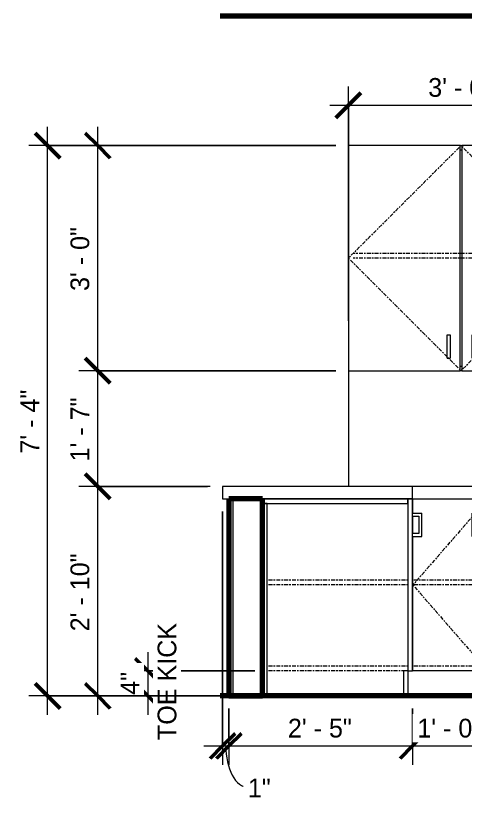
# Model space of a CAD drawing. Header units: inches. Extents: x 3011 to 5543, y -20 to 12119.
# Drawn here: x 3495.6 to 3567.3, y -17.2 to 108.7 of the extents above; entities that cross this region are included whole.
import ezdxf

# ---------------------------------------------------------------- set-up
doc = ezdxf.new("R2010")
doc.units = ezdxf.units.IN
doc.header["$MEASUREMENT"] = 0
doc.linetypes.add('Center', pattern=[1.25, 0.25, -0.1875, 0.625, -0.1875])
for name, color, linetype, lineweight in [('0-2', 10, 'Continuous', 5), ('A-ANNO-DIMS', 211, 'Continuous', 9), ('A-ANNO-DIMS-32', 211, 'Continuous', 9), ('A-FLOR-1', 7, 'Continuous', 70), ('A-WALL', 113, 'Continuous', 18), ('A-WALL-1', 113, 'Continuous', 70), ('A-WALL-2', 113, 'Continuous', 9), ('P-SANR-FIXT', 6, 'Continuous', 9), ('Q-CASE', 31, 'Continuous', 9), ('Q-CASE-1', 31, 'Center', 9)]:
    doc.layers.add(name, color=color, linetype=linetype, lineweight=lineweight)
doc.styles.add('Century Gothic', font='ufonts.com_century-gothic.ttf', dxfattribs={"height": 3})
doc.dimstyles.new('OD_1__HACK', dxfattribs={"dimscale": 12, "dimtxt": 3.132505, "dimasz": 0.333333, "dimexe": 0.25, "dimexo": 0.166667, "dimgap": 0.041667, "dimtad": 1, "dimdec": 0, "dimzin": 3, "dimdsep": 46, "dimlunit": 4, "dimtxsty": 'Century Gothic', "dimblk1": 'OBLIQUE', "dimblk2": 'OBLIQUE', "dimsah": 1, "dimcen": 0.09, "dimdle": 0.25, "dimazin": 0, "dimtfac": 1, "dimtdec": 4, "dimtix": 1, "dimtmove": 0, "dimatfit": 3, "dimfxl": 1, "dimtvp": 1, "dimtfill": 1, "dimfrac": 2, "dimtolj": 1, "dimtzin": 0, "dimarcsym": 2})
doc.dimstyles.new('OD_1__HACK_2', dxfattribs={"dimscale": 12, "dimtxt": 3.132505, "dimasz": 0.333333, "dimexe": 0.25, "dimexo": 0.166667, "dimgap": 0.041667, "dimtad": 1, "dimdec": 0, "dimzin": 3, "dimdsep": 46, "dimlunit": 4, "dimtxsty": 'Century Gothic', "dimblk1": 'OBLIQUE', "dimblk2": 'OBLIQUE', "dimsah": 1, "dimcen": 0.09, "dimdle": 0.25, "dimazin": 0, "dimtfac": 1, "dimtdec": 4, "dimtix": 1, "dimtmove": 1, "dimatfit": 3, "dimfxl": 1, "dimtvp": 1, "dimtfill": 1, "dimfrac": 2, "dimtolj": 1, "dimtzin": 0, "dimarcsym": 2})
doc.dimstyles.new('OD_1__HACK_2_1', dxfattribs={"dimscale": 12, "dimtxt": 3.132505, "dimasz": 0.333333, "dimexe": 0.25, "dimexo": 0.166667, "dimgap": 0.041667, "dimtad": 1, "dimdec": 0, "dimzin": 3, "dimdsep": 46, "dimlunit": 4, "dimtxsty": 'Century Gothic', "dimblk1": 'OBLIQUE', "dimblk2": 'OBLIQUE', "dimsah": 1, "dimcen": 0.09, "dimdle": 0.25, "dimazin": 0, "dimtfac": 1, "dimtdec": 4, "dimtix": 1, "dimtmove": 0, "dimatfit": 3, "dimfxl": 1, "dimtvp": 1, "dimtfill": 1, "dimfrac": 2, "dimtolj": 1, "dimtzin": 0, "dimarcsym": 2})

# ---------------------------------------------------------------- blocks, each defined once
blk = doc.blocks.new('CTR - 1st Phase - Shell_rvt-3-1ST FLOOR - 1BD ADA TYPE A - KITCHEN - BACK WALL')
at = {"layer": 'A-FLOR-1'}
for p, q in [((-11970.15, 108.75), (-11846.36, 108.75)), ((-11846.36, 0), (-11970.15, 0))]:
    blk.add_line(p, q, dxfattribs=at)
blk = doc.blocks.new('300 Series Wall Hung Cabinet_302 - 36_ x 36_-2570919-1ST FLOOR - 1BD ADA TYPE A - KITCHEN - BACK WALL')
at = {"layer": 'Q-CASE'}
for p, q in [((-11931.75, 88), (-11949.62, 88)), ((-11949.62, 88), (-11949.62, 52)), ((-11931.75, 52), (-11931.75, 88)), ((-11931.75, 88), (-11931.5, 88)), ((-11931.5, 87.25), (-11931.75, 87.25)), ((-11913.62, 88), (-11931.5, 88)), ((-11931.5, 88), (-11931.5, 52)), ((-11913.62, 80.26), (-11913.62, 88)), ((-11913.62, 62.31), (-11913.62, 64.15)), ((-11913.62, 52), (-11913.62, 58)), ((-11933.86, 57.75), (-11933.37, 57.75)), ((-11933.86, 54), (-11933.86, 57.75)), ((-11933.37, 57.75), (-11933.37, 54)), ((-11929.86, 57.75), (-11929.37, 57.75)), ((-11929.86, 54), (-11929.86, 57.75)), ((-11929.37, 57.75), (-11929.37, 54)), ((-11933.86, 54), (-11933.37, 54)), ((-11929.86, 54), (-11929.37, 54)), ((-11949.62, 52), (-11931.75, 52)), ((-11931.75, 52.75), (-11931.5, 52.75)), ((-11931.5, 52), (-11931.75, 52)), ((-11931.5, 52), (-11913.62, 52))]:
    blk.add_line(p, q, dxfattribs=at)
at = {"layer": 'Q-CASE-1'}
for p, q in [((-11931.62, 88), (-11949.62, 70)), ((-11913.62, 70), (-11931.62, 88)), ((-11914.37, 70.75), (-11948.87, 70.75)), ((-11949.62, 70), (-11931.62, 52)), ((-11914.37, 70), (-11948.87, 70)), ((-11931.62, 52), (-11913.62, 70))]:
    blk.add_line(p, q, dxfattribs=at)
blk = doc.blocks.new('Base Cabinet Corner 197 - Base Cabinet Corner 197 ADA-2762271-1ST FLOOR - 1BD ADA TYPE A - KITCHEN - BACK WALL')
at = {"layer": 'Q-CASE'}
for p, q in [((-11940.11, 31.5), (-11963.36, 31.5)), ((-11963.36, 31.5), (-11963.36, 30.75)), ((-11939.36, 31.5), (-11940.11, 31.5)), ((-11940.11, 31.5), (-11940.11, 4)), ((-11940.11, 30.75), (-11940.11, 31.5)), ((-11939.36, 31.5), (-11939.35, 31.5)), ((-11939.36, 4), (-11939.36, 31.5)), ((-11939.35, 31.5), (-11927.36, 31.5)), ((-11939.35, 29.25), (-11939.35, 31.5)), ((-11927.36, 31.5), (-11927.36, 4)), ((-11963.36, 30.75), (-11940.11, 30.75)), ((-11962.61, 30.75), (-11963.36, 30.75)), ((-11963.36, 30.75), (-11963.36, 0)), ((-11962.61, 0), (-11962.61, 30.75)), ((-11939.36, 29.25), (-11937.87, 29.25)), ((-11937.87, 25.5), (-11937.87, 29.25)), ((-11929.85, 29.25), (-11929.36, 29.25)), ((-11929.85, 25.5), (-11929.85, 29.25)), ((-11929.36, 29.25), (-11929.36, 25.5)), ((-11939.36, 28.75), (-11938.36, 28.75)), ((-11939.35, 26), (-11939.35, 28.75)), ((-11938.36, 28.75), (-11938.36, 26)), ((-11938.36, 26), (-11939.36, 26)), ((-11939.36, 25.5), (-11937.87, 25.5)), ((-11939.35, 4), (-11939.35, 25.5)), ((-11929.85, 25.5), (-11929.36, 25.5)), ((-11940.84, 4), (-11940.84, 0)), ((-11940.08, 4), (-11940.83, 4)), ((-11940.83, 4), (-11940.83, 0)), ((-11940.11, 4), (-11939.36, 4)), ((-11940.08, 0), (-11940.08, 4)), ((-11939.35, 4), (-11939.36, 4)), ((-11927.36, 4), (-11939.35, 4)), ((-11927.36, 4), (-11927.36, 0)), ((-11927.36, 4), (-11927.36, 0)), ((-11963.36, 0), (-11962.61, 0)), ((-11940.83, 0), (-11940.08, 0))]:
    blk.add_line(p, q, dxfattribs=at)
at = {"layer": 'Q-CASE-1'}
for p, q in [((-11927.36, 31.5), (-11939.31, 17.75)), ((-11940.08, 18.5), (-11962.61, 18.5)), ((-11940.08, 17.75), (-11962.61, 17.75)), ((-11928.11, 18.5), (-11939.36, 18.5)), ((-11928.11, 17.75), (-11939.31, 17.75)), ((-11939.31, 17.75), (-11927.36, 4)), ((-11940.08, 4.75), (-11962.61, 4.75)), ((-11940.08, 4), (-11962.61, 4)), ((-11928.11, 4.75), (-11939.36, 4.75)), ((-11928.11, 4), (-11939.31, 4))]:
    blk.add_line(p, q, dxfattribs=at)
blk = doc.blocks.new('DIMBLOCK30-1ST FLOOR - 1BD ADA TYPE A - KITCHEN - BACK WALL')
at = {"layer": 'A-ANNO-DIMS-32'}
for p, q in [((3548.79, 60), (3548.79, 97.44)), ((3584.79, 90), (3584.79, 97.44)), ((3545.79, 94.44), (3584.79, 94.44)), ((3548.79, 94.44), (3548.79, 60)), ((3584.79, 94.44), (3584.79, 90))]:
    blk.add_line(p, q, dxfattribs=at)
at = {"layer": 'A-ANNO-DIMS-32', "lineweight": 50}
for p, q in [((3548.79, 94.44), (3550.79, 96.44)), ((3584.79, 94.44), (3586.79, 96.44)), ((3548.79, 94.44), (3546.79, 92.44)), ((3584.79, 94.44), (3582.79, 92.44))]:
    blk.add_line(p, q, dxfattribs=at)
at = {"layer": 'A-ANNO-DIMS-32', "color": 0, "insert": (3561.54, 98.79), "char_height": 3, "width": 12.5897, "attachment_point": 1, "line_spacing_factor": 0.984502, "style": 'Century Gothic', "bg_fill": 3, "box_fill_scale": 1.25, "bg_fill_color": 256, "bg_fill_true_color": 13158600, "bg_fill_transparency": 0}
blk.add_mtext('3\' - 0"', dxfattribs=at)
blk = doc.blocks.new('_Oblique')
at = {"color": 0, "linetype": 'ByBlock', "lineweight": -2}
blk.add_line((-0.5, -0.5), (0.5, 0.5), dxfattribs=at)
blk = doc.blocks.new('DIMBLOCK35-1ST FLOOR - 1BD ADA TYPE A - KITCHEN - BACK WALL')
at = {"layer": 'A-ANNO-DIMS-32'}
for p, q in [((3528.67, 29.5), (3528.67, -10.99)), ((3528.67, -7.99), (3528.67, 29.5)), ((3529.67, -2), (3529.67, -10.99)), ((3529.67, -7.99), (3529.67, -2)), ((3525.67, -7.99), (3529.67, -7.99))]:
    blk.add_line(p, q, dxfattribs=at)
at = {"layer": 'A-ANNO-DIMS-32', "lineweight": 50}
for p, q in [((3528.67, -7.99), (3530.67, -5.99)), ((3529.67, -7.99), (3531.67, -5.99)), ((3528.67, -7.99), (3526.67, -9.99)), ((3529.67, -7.99), (3527.67, -9.99))]:
    blk.add_line(p, q, dxfattribs=at)
at = {"layer": 'A-ANNO-DIMS-32'}
blk.add_ellipse((3532.71, -7.99), major_axis=(0, 6.61), ratio=0.534821, start_param=1.570796, end_param=3.141593, dxfattribs=at)
at = {"layer": 'A-ANNO-DIMS-32', "color": 0, "insert": (3532.71, -13.21), "char_height": 3, "width": 4.3557, "attachment_point": 1, "line_spacing_factor": 0.984502, "style": 'Century Gothic', "bg_fill": 3, "box_fill_scale": 1.25, "bg_fill_color": 256, "bg_fill_true_color": 13158600, "bg_fill_transparency": 0}
blk.add_mtext('1"', dxfattribs=at)
blk = doc.blocks.new('DIMBLOCK36-1ST FLOOR - 1BD ADA TYPE A - KITCHEN - BACK WALL')
at = {"layer": 'A-ANNO-DIMS-32'}
for p, q in [((3529.67, -2), (3529.67, -10.99)), ((3529.67, -7.99), (3529.67, -2)), ((3559.05, -2), (3559.05, -10.99)), ((3559.05, -7.99), (3559.05, -2)), ((3529.67, -7.99), (3559.05, -7.99))]:
    blk.add_line(p, q, dxfattribs=at)
at = {"layer": 'A-ANNO-DIMS-32', "lineweight": 50}
for p, q in [((3529.67, -7.99), (3531.67, -5.99)), ((3559.05, -7.99), (3561.05, -5.99)), ((3529.67, -7.99), (3527.67, -9.99)), ((3559.05, -7.99), (3557.05, -9.99))]:
    blk.add_line(p, q, dxfattribs=at)
at = {"layer": 'A-ANNO-DIMS-32', "color": 0, "insert": (3539.11, -3.64), "char_height": 3, "width": 12.5897, "attachment_point": 1, "line_spacing_factor": 0.984502, "style": 'Century Gothic', "bg_fill": 3, "box_fill_scale": 1.25, "bg_fill_color": 256, "bg_fill_true_color": 13158600, "bg_fill_transparency": 0}
blk.add_mtext('2\' - 5"', dxfattribs=at)
blk = doc.blocks.new('DIMBLOCK37-1ST FLOOR - 1BD ADA TYPE A - KITCHEN - BACK WALL')
at = {"layer": 'A-ANNO-DIMS-32'}
for p, q in [((3559.05, -2), (3559.05, -10.99)), ((3559.05, -7.99), (3559.05, -2)), ((3571.05, -2), (3571.05, -10.99)), ((3571.05, -7.99), (3571.05, -2)), ((3559.05, -7.99), (3571.05, -7.99))]:
    blk.add_line(p, q, dxfattribs=at)
at = {"layer": 'A-ANNO-DIMS-32', "lineweight": 50}
for p, q in [((3559.05, -7.99), (3561.05, -5.99)), ((3571.05, -7.99), (3573.05, -5.99)), ((3559.05, -7.99), (3557.05, -9.99)), ((3571.05, -7.99), (3569.05, -9.99))]:
    blk.add_line(p, q, dxfattribs=at)
at = {"layer": 'A-ANNO-DIMS-32', "color": 0, "insert": (3559.8, -3.64), "char_height": 3, "width": 12.5897, "attachment_point": 1, "line_spacing_factor": 0.984502, "style": 'Century Gothic', "bg_fill": 3, "box_fill_scale": 1.25, "bg_fill_color": 256, "bg_fill_true_color": 13158600, "bg_fill_transparency": 0}
blk.add_mtext('1\' - 0"', dxfattribs=at)
blk = doc.blocks.new('DIMBLOCK42-1ST FLOOR - 1BD ADA TYPE A - KITCHEN - BACK WALL')
at = {"layer": 'A-ANNO-DIMS-32', "lineweight": 50}
for p, q in [((3508.7, 33.5), (3506.7, 35.5)), ((3508.7, 33.5), (3510.7, 31.5)), ((3508.7, 0), (3506.7, 2)), ((3508.7, 0), (3510.7, -2))]:
    blk.add_line(p, q, dxfattribs=at)
at = {"layer": 'A-ANNO-DIMS-32'}
for p, q in [((3526.67, 33.5), (3505.7, 33.5)), ((3508.7, -3), (3508.7, 33.5)), ((3508.7, 33.5), (3526.27, 33.5)), ((3533.05, 0), (3505.7, 0)), ((3508.7, 0), (3533.05, 0))]:
    blk.add_line(p, q, dxfattribs=at)
at = {"layer": 'A-ANNO-DIMS-32', "color": 0, "insert": (3504.35, 10.34), "char_height": 3, "width": 15.394, "attachment_point": 1, "rotation": 90, "line_spacing_factor": 0.984502, "style": 'Century Gothic', "bg_fill": 3, "box_fill_scale": 1.25, "bg_fill_color": 256, "bg_fill_true_color": 13158600, "bg_fill_transparency": 0}
blk.add_mtext('2\' - 10"', dxfattribs=at)
blk = doc.blocks.new('DIMBLOCK43-1ST FLOOR - 1BD ADA TYPE A - KITCHEN - BACK WALL')
at = {"layer": 'A-ANNO-DIMS-32', "lineweight": 50}
for p, q in [((3508.7, 52), (3506.7, 54)), ((3508.7, 52), (3510.7, 50)), ((3508.7, 33.5), (3506.7, 35.5)), ((3508.7, 33.5), (3510.7, 31.5))]:
    blk.add_line(p, q, dxfattribs=at)
at = {"layer": 'A-ANNO-DIMS-32'}
for p, q in [((3546.79, 52), (3505.7, 52)), ((3508.7, 33.5), (3508.7, 52)), ((3508.7, 52), (3546.79, 52)), ((3526.67, 33.5), (3505.7, 33.5)), ((3508.7, 33.5), (3526.27, 33.5))]:
    blk.add_line(p, q, dxfattribs=at)
at = {"layer": 'A-ANNO-DIMS-32', "color": 0, "insert": (3504.35, 37.5), "char_height": 3, "width": 12.5897, "attachment_point": 1, "rotation": 90, "line_spacing_factor": 0.984502, "style": 'Century Gothic', "bg_fill": 3, "box_fill_scale": 1.25, "bg_fill_color": 256, "bg_fill_true_color": 13158600, "bg_fill_transparency": 0}
blk.add_mtext('1\' - 7"', dxfattribs=at)
blk = doc.blocks.new('DIMBLOCK44-1ST FLOOR - 1BD ADA TYPE A - KITCHEN - BACK WALL')
at = {"layer": 'A-ANNO-DIMS-32'}
for p, q in [((3508.7, 52), (3508.7, 91)), ((3546.79, 88), (3505.7, 88)), ((3508.7, 88), (3546.79, 88)), ((3546.79, 52), (3505.7, 52)), ((3508.7, 52), (3546.79, 52))]:
    blk.add_line(p, q, dxfattribs=at)
at = {"layer": 'A-ANNO-DIMS-32', "lineweight": 50}
for p, q in [((3508.7, 88), (3506.7, 90)), ((3508.7, 88), (3510.7, 86)), ((3508.7, 52), (3506.7, 54)), ((3508.7, 52), (3510.7, 50))]:
    blk.add_line(p, q, dxfattribs=at)
at = {"layer": 'A-ANNO-DIMS-32', "color": 0, "insert": (3504.35, 64.75), "char_height": 3, "width": 12.5897, "attachment_point": 1, "rotation": 90, "line_spacing_factor": 0.984502, "style": 'Century Gothic', "bg_fill": 3, "box_fill_scale": 1.25, "bg_fill_color": 256, "bg_fill_true_color": 13158600, "bg_fill_transparency": 0}
blk.add_mtext('3\' - 0"', dxfattribs=at)
blk = doc.blocks.new('DIMBLOCK46-1ST FLOOR - 1BD ADA TYPE A - KITCHEN - BACK WALL')
at = {"layer": 'A-ANNO-DIMS-32'}
for p, q in [((3516.7, 7), (3516.7, -3)), ((3533.8, 4), (3513.7, 4)), ((3516.7, 4), (3533.8, 4)), ((3533.05, 0), (3513.7, 0)), ((3516.7, 0), (3533.05, 0))]:
    blk.add_line(p, q, dxfattribs=at)
at = {"layer": 'A-ANNO-DIMS-32', "lineweight": 50}
for p, q in [((3516.7, 4), (3514.7, 6)), ((3516.7, 4), (3518.7, 2)), ((3516.7, 0), (3514.7, 2)), ((3516.7, 0), (3518.7, -2))]:
    blk.add_line(p, q, dxfattribs=at)
at = {"layer": 'A-ANNO-DIMS-32', "color": 0, "char_height": 3, "attachment_point": 1, "rotation": 90, "line_spacing_factor": 0.984502, "style": 'Century Gothic', "bg_fill": 3, "box_fill_scale": 1.25, "bg_fill_color": 256, "bg_fill_true_color": 13158600, "bg_fill_transparency": 0}
for s, insert, width in [('TOE KICK', (3518.28, -7.05), 21.7187), ('4"', (3512.35, 0.19), 4.3557)]:
    blk.add_mtext(s, dxfattribs=dict(at, insert=insert, width=width))
blk = doc.blocks.new('DIMBLOCK47-1ST FLOOR - 1BD ADA TYPE A - KITCHEN - BACK WALL')
at = {"layer": 'A-ANNO-DIMS-32'}
for p, q in [((3500.7, -3), (3500.7, 91)), ((3546.79, 88), (3497.7, 88)), ((3500.7, 88), (3546.79, 88)), ((3533.05, 0), (3497.7, 0)), ((3500.7, 0), (3533.05, 0))]:
    blk.add_line(p, q, dxfattribs=at)
at = {"layer": 'A-ANNO-DIMS-32', "lineweight": 50}
for p, q in [((3500.7, 88), (3498.7, 90)), ((3500.7, 88), (3502.7, 86)), ((3500.7, 0), (3498.7, 2)), ((3500.7, 0), (3502.7, -2))]:
    blk.add_line(p, q, dxfattribs=at)
at = {"layer": 'A-ANNO-DIMS-32', "color": 0, "insert": (3496.35, 38.75), "char_height": 3, "width": 12.5897, "attachment_point": 1, "rotation": 90, "line_spacing_factor": 0.984502, "style": 'Century Gothic', "bg_fill": 3, "box_fill_scale": 1.25, "bg_fill_color": 256, "bg_fill_true_color": 13158600, "bg_fill_transparency": 0}
blk.add_mtext('7\' - 4"', dxfattribs=at)

msp = doc.modelspace()

# ---------------------------------------------------------------- linework, layer by layer
at = {"layer": 'A-WALL'}
for p, q in [((3548.79, 52), (3548.79, 33.5)), ((3530.3, 31.5), (3530.3, 0))]:
    msp.add_line(p, q, dxfattribs=at)
at = {"layer": 'A-WALL-1'}
for p, q in [((3535.05, 31.5), (3529.67, 31.5)), ((3529.67, 31.5), (3529.67, 0)), ((3535.05, 0), (3535.05, 31.5)), ((3529.67, 0), (3535.05, 0))]:
    msp.add_line(p, q, dxfattribs=at)
at = {"layer": 'A-WALL-2'}
msp.add_line((3586.05, 33.5), (3559.05, 33.5), dxfattribs=at)
at = {"layer": 'P-SANR-FIXT'}
for p, q in [((3528.67, 33.5), (3528.67, 31.5)), ((3559.05, 33.5), (3528.67, 33.5)), ((3559.05, 31.5), (3559.05, 33.5)), ((3528.67, 31.5), (3559.05, 31.5))]:
    msp.add_line(p, q, dxfattribs=at)

# ---------------------------------------------------------------- block references
at = {"layer": '0-2'}
msp.add_blockref('CTR - 1st Phase - Shell_rvt-3-1ST FLOOR - 1BD ADA TYPE A - KITCHEN - BACK WALL', (15498.41, 0), dxfattribs=at)
at = {"layer": 'Q-CASE'}
for name in ['300 Series Wall Hung Cabinet_302 - 36_ x 36_-2570919-1ST FLOOR - 1BD ADA TYPE A - KITCHEN - BACK WALL', 'Base Cabinet Corner 197 - Base Cabinet Corner 197 ADA-2762271-1ST FLOOR - 1BD ADA TYPE A - KITCHEN - BACK WALL']:
    msp.add_blockref(name, (15498.41, 0), dxfattribs=at)

# ---------------------------------------------------------------- next in the draw order: dimensions: what is measured, and where the dimension line sits
at = {"layer": 'A-ANNO-DIMS'}
dim = msp.add_linear_dim(base=(3584.79, 94.44), p1=(3548.79, 58), p2=(3584.79, 88), dimstyle='OD_1__HACK_2_1', override={"dimpost": '<>', "dimfxl": 46.861498}, dxfattribs=at)
dim.commit()
dim.dimension.update_dxf_attribs({"geometry": 'DIMBLOCK30-1ST FLOOR - 1BD ADA TYPE A - KITCHEN - BACK WALL', "text_midpoint": (3566.79, 96.52)})
dim = msp.add_linear_dim(base=(3529.67, -7.99), p1=(3528.67, 31.5), p2=(3529.67, 0), dimstyle='OD_1__HACK_2', override={"dimpost": '<>', "dimfxl": 31.515869}, dxfattribs=at)
dim.commit()
dim.dimension.update_dxf_attribs({"geometry": 'DIMBLOCK35-1ST FLOOR - 1BD ADA TYPE A - KITCHEN - BACK WALL', "text_midpoint": (3534.88, -15.21), "dimtype": 160})

# ---------------------------------------------------------------- next in the draw order: dimensions: what is measured, and where the dimension line sits
dim = msp.add_linear_dim(base=(3559.05, -7.99), p1=(3529.67, 0), p2=(3559.05, 0), dimstyle='OD_1__HACK_2_1', override={"dimpost": '<>', "dimfxl": 29.375}, dxfattribs=at)
dim.commit()
dim.dimension.update_dxf_attribs({"geometry": 'DIMBLOCK36-1ST FLOOR - 1BD ADA TYPE A - KITCHEN - BACK WALL', "text_midpoint": (3544.36, -5.91)})

# ---------------------------------------------------------------- next in the draw order: dimensions: what is measured, and where the dimension line sits
dim = msp.add_linear_dim(base=(3508.69860206, 33.5), p1=(3535.04606859, 0), p2=(3528.67106859, 33.5), angle=90, dimstyle='OD_1__HACK_2_1', override={"dimpost": '<>', "dimfxl": 34.101182}, dxfattribs=at)
dim.commit()
dim.dimension.update_dxf_attribs({"geometry": 'DIMBLOCK42-1ST FLOOR - 1BD ADA TYPE A - KITCHEN - BACK WALL', "text_midpoint": (3506.62314318, 16.75)})
dim = msp.add_linear_dim(base=(3571.05, -7.99), p1=(3559.05, 0), p2=(3571.05, 0), dimstyle='OD_1__HACK_2_1', override={"dimpost": '<>', "dimfxl": 12}, dxfattribs=at)
dim.commit()
dim.dimension.update_dxf_attribs({"geometry": 'DIMBLOCK37-1ST FLOOR - 1BD ADA TYPE A - KITCHEN - BACK WALL', "text_midpoint": (3565.05, -5.91)})

# ---------------------------------------------------------------- next in the draw order: dimensions: what is measured, and where the dimension line sits
dim = msp.add_linear_dim(base=(3508.69860206, 52), p1=(3528.67106859, 33.5), p2=(3548.78917883, 52), angle=90, dimstyle='OD_1__HACK_2_1', override={"dimpost": '<>', "dimfxl": 27.331088}, dxfattribs=at)
dim.commit()
dim.dimension.update_dxf_attribs({"geometry": 'DIMBLOCK43-1ST FLOOR - 1BD ADA TYPE A - KITCHEN - BACK WALL', "text_midpoint": (3506.66087262, 42.75)})
dim = msp.add_linear_dim(base=(3516.7, 0), p1=(3535.8, 4), p2=(3535.05, 0), angle=90, text='<>\\XTOE KICK', dimstyle='OD_1__HACK', override={"dimpost": '<>', "dimfxl": 4.069705}, dxfattribs=at)
dim.commit()
dim.dimension.update_dxf_attribs({"geometry": 'DIMBLOCK46-1ST FLOOR - 1BD ADA TYPE A - KITCHEN - BACK WALL', "text_midpoint": (3516.7, 2)})

# ---------------------------------------------------------------- next in the draw order: dimensions: what is measured, and where the dimension line sits
dim = msp.add_linear_dim(base=(3508.7, 88), p1=(3548.79, 52), p2=(3548.79, 88), angle=90, dimstyle='OD_1__HACK_2_1', override={"dimpost": '<>', "dimfxl": 36}, dxfattribs=at)
dim.commit()
dim.dimension.update_dxf_attribs({"geometry": 'DIMBLOCK44-1ST FLOOR - 1BD ADA TYPE A - KITCHEN - BACK WALL', "text_midpoint": (3506.62, 70)})

# ---------------------------------------------------------------- next in the draw order: dimensions: what is measured, and where the dimension line sits
dim = msp.add_linear_dim(base=(3500.7, 88), p1=(3535.05, 0), p2=(3548.79, 88), angle=90, dimstyle='OD_1__HACK', override={"dimpost": '<>', "dimfxl": 89.066678}, dxfattribs=at)
dim.commit()
dim.dimension.update_dxf_attribs({"geometry": 'DIMBLOCK47-1ST FLOOR - 1BD ADA TYPE A - KITCHEN - BACK WALL', "text_midpoint": (3498.62, 44)})

doc.saveas('drawing.dxf')
